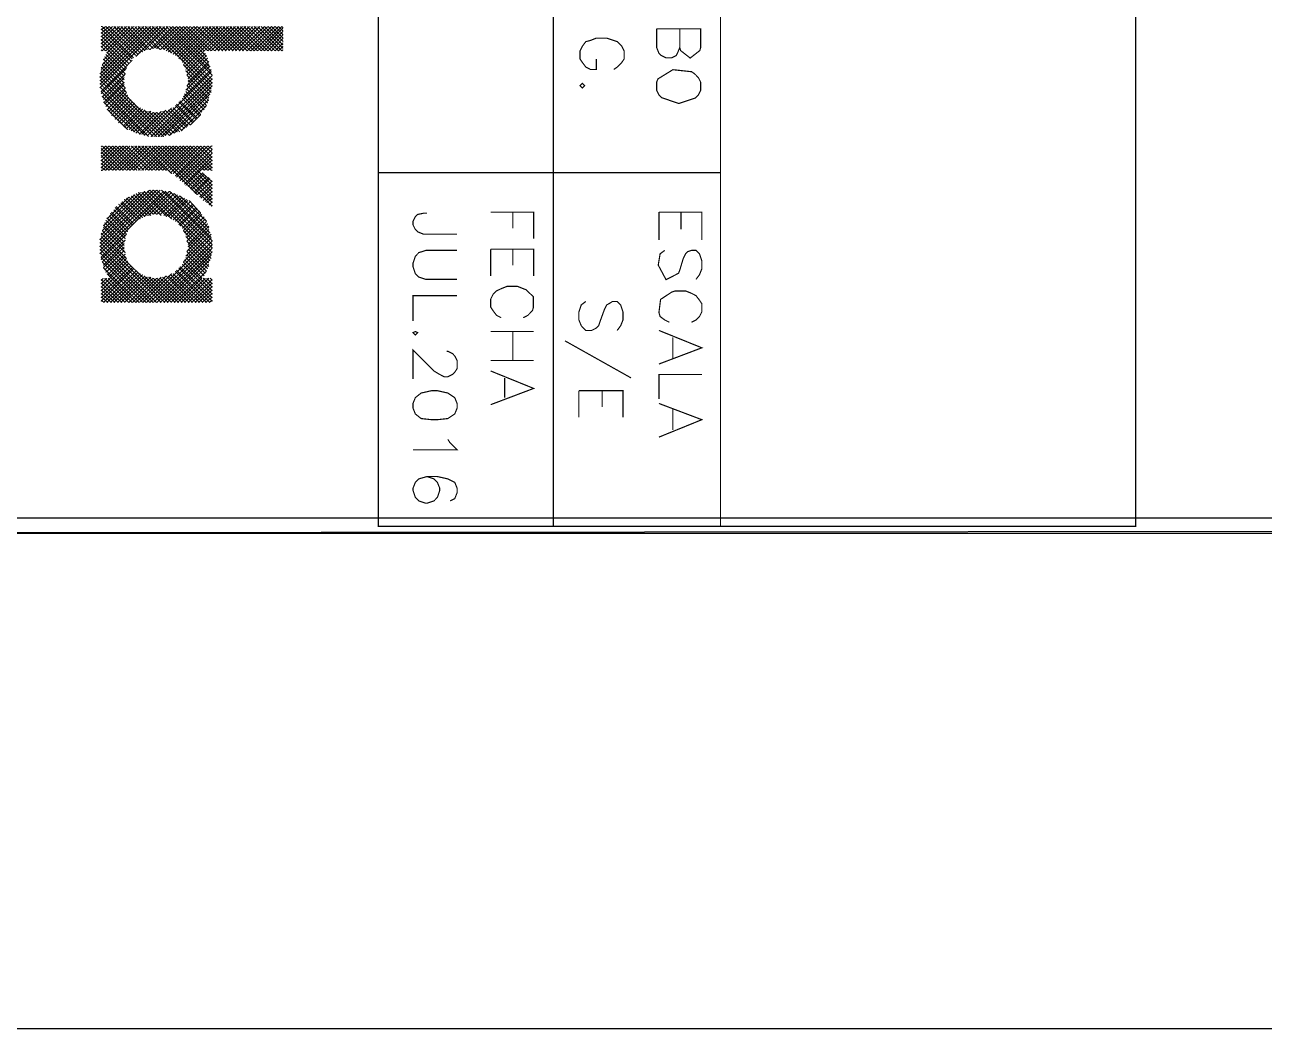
# Model space of a CAD drawing. Extents: x 0.1 to 11.6, y 0.2 to 16.4.
# Drawn here: x 1.014 to 1.904, y 0.187 to 0.909 of the extents above; entities that cross this region are included whole.
import ezdxf

# ---------------------------------------------------------------- set-up
doc = ezdxf.new("R2010")
doc.units = 0
doc.header["$MEASUREMENT"] = 0

msp = doc.modelspace()

# ---------------------------------------------------------------- linework, layer by layer
at = {"color": 0, "const_width": 0.000833}
for points in [[(0.125, 0.1875), (11.5667, 0.1875), (11.5667, 16.3633), (0.125, 16.3633), (0.125, 0.1875)], [(1.26752, 0.54834), (1.81168, 0.54834), (1.26752, 0.54834), (1.81168, 0.54834), (1.81168, 1.81581), (1.26752, 1.81581), (1.26752, 0.54834)], [(1.49918, 0.867458), (1.4975, 0.870822), (1.49501, 0.873318), (1.49268, 0.875), (1.47922, 0.876465), (1.46847, 0.869846), (1.4675, 0.867458), (1.4675, 0.861654), (1.46918, 0.85829), (1.47125, 0.856338), (1.4834, 0.85216), (1.4955, 0.856174), (1.4975, 0.85829), (1.49918, 0.861654), (1.49918, 0.867458)], [(1.41585, 0.864963), (1.41417, 0.866644), (1.41249, 0.864963), (1.41417, 0.863336), (1.41585, 0.864963)], [(1.29584, 0.6875), (1.29416, 0.688314), (1.29248, 0.6875), (1.29416, 0.685818), (1.29584, 0.6875)], [(1.32416, 0.636664), (1.32248, 0.640842), (1.31749, 0.644151), (1.31, 0.645833), (1.30583, 0.645833), (1.29834, 0.644151), (1.29416, 0.640842), (1.29248, 0.636664), (1.29248, 0.633301), (1.29416, 0.629124), (1.29834, 0.625814), (1.30583, 0.625), (1.31, 0.625), (1.31749, 0.625814), (1.32248, 0.629124), (1.32416, 0.633301), (1.32416, 0.636664)]]:
    msp.add_lwpolyline(points, close=True, dxfattribs=at)
for points in [[(1.26752, 11.3108), (1.26752, 0.54834)], [(1.39333, 0.54834), (1.39333, 1.81581)], [(1.51335, 0.54834), (1.51335, 1.81581)], [(1.06749, 0.873318), (1.10167, 0.907497)], [(1.06749, 0.870822), (1.10417, 0.907497)], [(1.06749, 0.868326), (1.10666, 0.907497)], [(1.06749, 0.865831), (1.10916, 0.907497)], [(1.06749, 0.863336), (1.11165, 0.907497)], [(1.06836, 0.907497), (1.06917, 0.907497)], [(1.06836, 0.905003), (1.07167, 0.907497)], [(1.06836, 0.902507), (1.07416, 0.907497)], [(1.06836, 0.899957), (1.07666, 0.907497)], [(1.06836, 0.897461), (1.07916, 0.907497)], [(1.06836, 0.894965), (1.08165, 0.907497)], [(1.06836, 0.892469), (1.08415, 0.907497)], [(1.06836, 0.876628), (1.09918, 0.907497)], [(1.06836, 0.905817), (1.09082, 0.884169)], [(1.06836, 0.903321), (1.09001, 0.882488)], [(1.06836, 0.900825), (1.08832, 0.880806)], [(1.06917, 0.907497), (1.09169, 0.884983)], [(1.06917, 0.889974), (1.08664, 0.907497)], [(1.06917, 0.879992), (1.09668, 0.907497)], [(1.06999, 0.883301), (1.09418, 0.907497)], [(1.07167, 0.907497), (1.09332, 0.886664)], [(1.07167, 0.889974), (1.08919, 0.907497)], [(1.07248, 0.888292), (1.09169, 0.907497)], [(1.07416, 0.907497), (1.095, 0.887478)], [(1.07747, 0.907497), (1.09668, 0.888346)], [(1.08002, 0.907497), (1.09831, 0.88916)], [(1.08252, 0.907497), (1.09999, 0.889974)], [(1.08502, 0.907497), (1.10167, 0.890842)], [(1.08751, 0.907497), (1.10335, 0.890842)], [(1.09001, 0.907497), (1.10585, 0.891656)], [(1.0925, 0.907497), (1.10834, 0.891656)], [(1.09332, 0.885796), (1.11415, 0.907497)], [(1.095, 0.907497), (1.11084, 0.890842)], [(1.09749, 0.907497), (1.11415, 0.890842)], [(1.09918, 0.889974), (1.11664, 0.907497)], [(1.09999, 0.907497), (1.11914, 0.888346)], [(1.10248, 0.907497), (1.14752, 0.862468)], [(1.10335, 0.890788), (1.12001, 0.907497)], [(1.10498, 0.907497), (1.14752, 0.865018)], [(1.10585, 0.891656), (1.1225, 0.907497)], [(1.10748, 0.907497), (1.14833, 0.866644)], [(1.10834, 0.891656), (1.125, 0.907497)], [(1.11003, 0.907497), (1.14833, 0.86914)], [(1.11084, 0.890788), (1.1275, 0.907497)], [(1.11252, 0.907497), (1.14833, 0.872504)], [(1.11334, 0.890788), (1.12999, 0.907497)], [(1.11502, 0.907497), (1.14752, 0.875)], [(1.11502, 0.889974), (1.13249, 0.907497)], [(1.11664, 0.88916), (1.13498, 0.907497)], [(1.11751, 0.907497), (1.14665, 0.87831)], [(1.11833, 0.888292), (1.13748, 0.907497)], [(1.12001, 0.907497), (1.14583, 0.881674)], [(1.12001, 0.887478), (1.13997, 0.907497)], [(1.12169, 0.886664), (1.14252, 0.907497)], [(1.1225, 0.907497), (1.14415, 0.885851)], [(1.12332, 0.885796), (1.14502, 0.907497)], [(1.12419, 0.884169), (1.14752, 0.907497)], [(1.125, 0.907497), (1.14252, 0.889974)], [(1.12581, 0.883301), (1.15001, 0.907497)], [(1.12668, 0.881619), (1.15251, 0.907497)], [(1.1275, 0.907497), (1.14502, 0.889974)], [(1.1275, 0.879992), (1.155, 0.907497)], [(1.12831, 0.87831), (1.1575, 0.907497)], [(1.12999, 0.907497), (1.14752, 0.889974)], [(1.13249, 0.907497), (1.15001, 0.889974)], [(1.13498, 0.907497), (1.15332, 0.889974)], [(1.13748, 0.907497), (1.15582, 0.889974)], [(1.14084, 0.907497), (1.15831, 0.889974)], [(1.14252, 0.889974), (1.15999, 0.907497)], [(1.14334, 0.907497), (1.16081, 0.889974)], [(1.14502, 0.889974), (1.16249, 0.907497)], [(1.14583, 0.907497), (1.16336, 0.889974)], [(1.14752, 0.889974), (1.16498, 0.907497)], [(1.14833, 0.907497), (1.16585, 0.889974)], [(1.15001, 0.889974), (1.16748, 0.907497)], [(1.15082, 0.907497), (1.16835, 0.889974)], [(1.15251, 0.889974), (1.16998, 0.907497)], [(1.15332, 0.907497), (1.17084, 0.889974)], [(1.155, 0.889974), (1.17247, 0.907497)], [(1.15582, 0.907497), (1.17334, 0.889974)], [(1.1575, 0.889974), (1.17502, 0.907497)], [(1.15831, 0.907497), (1.17584, 0.889974)], [(1.15999, 0.889974), (1.17752, 0.907497)], [(1.16081, 0.907497), (1.17833, 0.889974)], [(1.16249, 0.889974), (1.18001, 0.907497)], [(1.16336, 0.907497), (1.18083, 0.889974)], [(1.16498, 0.889974), (1.18251, 0.907497)], [(1.16585, 0.907497), (1.18332, 0.889974)], [(1.16748, 0.889974), (1.18582, 0.907497)], [(1.16835, 0.907497), (1.18582, 0.889974)], [(1.16998, 0.889974), (1.18831, 0.907497)], [(1.17084, 0.907497), (1.18831, 0.889974)], [(1.17334, 0.907497), (1.19081, 0.889974)], [(1.17334, 0.889974), (1.19081, 0.907497)], [(1.17584, 0.907497), (1.19336, 0.889974)], [(1.17584, 0.889974), (1.19331, 0.907497)], [(1.17833, 0.907497), (1.19586, 0.889974)], [(1.17833, 0.889974), (1.19586, 0.907497)], [(1.18083, 0.907497), (1.19835, 0.889974)], [(1.18083, 0.889974), (1.19835, 0.907497)], [(1.18332, 0.907497), (1.19916, 0.891656)], [(1.18332, 0.889974), (1.19916, 0.906629)], [(1.18582, 0.907497), (1.19916, 0.894151)], [(1.18582, 0.889974), (1.19916, 0.904135)], [(1.18831, 0.907497), (1.19916, 0.896647)], [(1.18831, 0.889974), (1.19916, 0.901639)], [(1.19081, 0.907497), (1.19916, 0.899143)], [(1.19081, 0.889974), (1.19916, 0.899143)], [(1.19336, 0.907497), (1.19916, 0.901639)], [(1.19586, 0.907497), (1.19916, 0.904135)], [(1.19835, 0.907497), (1.19916, 0.906629)], [(1.43668, 0.876628), (1.43918, 0.87831), (1.44249, 0.881674), (1.44417, 0.884169), (1.44417, 0.889974), (1.44249, 0.893337), (1.43918, 0.896647), (1.43164, 0.899143), (1.42415, 0.899143), (1.41997, 0.897461), (1.41667, 0.896647), (1.41417, 0.893337), (1.41249, 0.889974), (1.41249, 0.884169), (1.41417, 0.881674), (1.41667, 0.87831), (1.41997, 0.876628), (1.42415, 0.876628), (1.42415, 0.884169)], [(1.4675, 0.905817), (1.49918, 0.905817), (1.49918, 0.892469), (1.49858, 0.890246), (1.49164, 0.884819), (1.48469, 0.890246), (1.48415, 0.892469), (1.48415, 0.905817)], [(1.48415, 0.892469), (1.48247, 0.888292), (1.48167, 0.886664), (1.47835, 0.884983), (1.47418, 0.884983), (1.47081, 0.886664), (1.46918, 0.888292), (1.4675, 0.892469), (1.4675, 0.905817)], [(1.06836, 0.898329), (1.08751, 0.879178)], [(1.06836, 0.895833), (1.08664, 0.877496)], [(1.06836, 0.893337), (1.07167, 0.889974)], [(1.06836, 0.890842), (1.06917, 0.889974)], [(1.19331, 0.889974), (1.19916, 0.895833)], [(1.19586, 0.889974), (1.19916, 0.893337)], [(1.19835, 0.889974), (1.19916, 0.890842)], [(1.06836, 0.860786), (1.09082, 0.883301)], [(1.06999, 0.884169), (1.08502, 0.86914)], [(1.06999, 0.881674), (1.08502, 0.866644)], [(1.07086, 0.885851), (1.08502, 0.871636)], [(1.07167, 0.887478), (1.08583, 0.873318)], [(1.07248, 0.88916), (1.08583, 0.875814)], [(1.12918, 0.876628), (1.14252, 0.889974)], [(1.12999, 0.875), (1.14334, 0.888292)], [(1.12999, 0.87245), (1.14415, 0.886664)], [(1.13081, 0.869954), (1.14502, 0.884983)], [(1.13081, 0.867458), (1.14583, 0.882488)], [(1.06749, 0.874186), (1.11334, 0.828342)], [(1.06836, 0.87831), (1.08664, 0.859972)], [(1.06836, 0.859158), (1.08664, 0.877496)], [(1.06836, 0.875814), (1.11502, 0.829156)], [(1.06917, 0.879992), (1.08583, 0.863336)], [(1.06917, 0.856662), (1.08583, 0.873318)], [(1.10167, 0.829156), (1.14752, 0.875)], [(1.10417, 0.828288), (1.14833, 0.872504)], [(1.1275, 0.879992), (1.14752, 0.859972)], [(1.1275, 0.856662), (1.14752, 0.876628)], [(1.12918, 0.861654), (1.14665, 0.879124)], [(1.12918, 0.875814), (1.14665, 0.858344)], [(1.12999, 0.864963), (1.14583, 0.880806)], [(1.12999, 0.872504), (1.14583, 0.855849)], [(1.06749, 0.871636), (1.11084, 0.828342)], [(1.06749, 0.86914), (1.10834, 0.828342)], [(1.06749, 0.866644), (1.10585, 0.828342)], [(1.06749, 0.86415), (1.10248, 0.828342)], [(1.06999, 0.854981), (1.08502, 0.870822)], [(1.07086, 0.853299), (1.08502, 0.867458)], [(1.07086, 0.851671), (1.08502, 0.865831)], [(1.10666, 0.828342), (1.14833, 0.870008)], [(1.10916, 0.828342), (1.14833, 0.867458)], [(1.11165, 0.828342), (1.14833, 0.864963)], [(1.12999, 0.865018), (1.14415, 0.850803)], [(1.13086, 0.86914), (1.14583, 0.854167)], [(1.13086, 0.866644), (1.14502, 0.852485)], [(1.06836, 0.86084), (1.09999, 0.829156)], [(1.06917, 0.857476), (1.09668, 0.829969)], [(1.07167, 0.849989), (1.08583, 0.863336)], [(1.07335, 0.848307), (1.08583, 0.861654)], [(1.07416, 0.846625), (1.08664, 0.859972)], [(1.07498, 0.844997), (1.08751, 0.85829)], [(1.07585, 0.843317), (1.08832, 0.856662)], [(1.07747, 0.842503), (1.09001, 0.854981)], [(1.11415, 0.829156), (1.14752, 0.861654)], [(1.11751, 0.829156), (1.14665, 0.859158)], [(1.12082, 0.830838), (1.14583, 0.854981)], [(1.12668, 0.855849), (1.13916, 0.843317)], [(1.1275, 0.857476), (1.13997, 0.844185)], [(1.12831, 0.859158), (1.14084, 0.845811)], [(1.12918, 0.86084), (1.14252, 0.847493)], [(1.12999, 0.862468), (1.14334, 0.849175)], [(1.06999, 0.853353), (1.0925, 0.831651)], [(1.07248, 0.848307), (1.08751, 0.833333)], [(1.07834, 0.840821), (1.09082, 0.853299)], [(1.08002, 0.839953), (1.0925, 0.852485)], [(1.08084, 0.838325), (1.09332, 0.850803)], [(1.08252, 0.837457), (1.095, 0.849989)], [(1.08415, 0.835829), (1.09668, 0.849121)], [(1.08502, 0.834961), (1.09831, 0.848307)], [(1.08664, 0.834147), (1.09999, 0.847493)], [(1.08832, 0.833333), (1.10167, 0.846625)], [(1.09001, 0.832465), (1.10417, 0.846625)], [(1.09169, 0.831651), (1.10585, 0.845811)], [(1.09332, 0.830783), (1.10834, 0.845811)], [(1.09581, 0.829969), (1.11165, 0.846625)], [(1.09749, 0.829969), (1.11502, 0.847493)], [(1.09918, 0.829156), (1.11914, 0.849121)], [(1.09918, 0.847493), (1.11751, 0.829156)], [(1.10248, 0.846679), (1.11914, 0.829969)], [(1.10585, 0.845811), (1.12082, 0.830838)], [(1.10834, 0.845811), (1.12332, 0.831651)], [(1.11084, 0.845811), (1.125, 0.831651)], [(1.11252, 0.846679), (1.12668, 0.832519)], [(1.11502, 0.846679), (1.12831, 0.834147)], [(1.11664, 0.847493), (1.12999, 0.835015)], [(1.11833, 0.848307), (1.13086, 0.835829)], [(1.12001, 0.849175), (1.13249, 0.836643)], [(1.12169, 0.850803), (1.13417, 0.838325)], [(1.1225, 0.851671), (1.13498, 0.839139)], [(1.12419, 0.853353), (1.13666, 0.840821)], [(1.125, 0.854167), (1.13748, 0.841635)], [(1.12581, 0.832465), (1.14415, 0.850803)], [(1.13249, 0.836643), (1.13997, 0.844129)], [(1.06831, 0.820801), (1.06917, 0.821669)], [(1.06831, 0.818306), (1.07167, 0.821669)], [(1.06831, 0.81581), (1.07416, 0.821669)], [(1.06831, 0.810818), (1.07916, 0.821669)], [(1.06831, 0.805826), (1.08415, 0.821669)], [(1.06831, 0.808322), (1.08165, 0.821615)], [(1.06836, 0.813314), (1.07666, 0.821615)], [(1.06836, 0.819988), (1.08415, 0.804144)], [(1.06917, 0.821669), (1.08664, 0.804144)], [(1.06917, 0.804144), (1.08664, 0.821669)], [(1.07167, 0.821669), (1.08919, 0.804144)], [(1.07167, 0.804144), (1.08914, 0.821669)], [(1.07416, 0.821669), (1.09169, 0.804144)], [(1.07416, 0.804144), (1.09169, 0.821669)], [(1.07666, 0.821669), (1.09418, 0.804144)], [(1.07666, 0.804144), (1.09418, 0.821669)], [(1.07916, 0.821669), (1.09668, 0.804144)], [(1.07916, 0.804144), (1.09668, 0.821669)], [(1.08165, 0.821669), (1.09918, 0.804144)], [(1.08165, 0.804144), (1.09918, 0.821669)], [(1.08415, 0.821669), (1.10248, 0.804144)], [(1.08415, 0.804144), (1.10167, 0.821669)], [(1.08664, 0.821669), (1.10498, 0.804144)], [(1.08664, 0.804144), (1.10417, 0.821669)], [(1.08914, 0.804144), (1.10748, 0.821669)], [(1.09001, 0.821669), (1.10748, 0.804144)], [(1.09169, 0.804144), (1.10997, 0.821669)], [(1.0925, 0.821669), (1.11003, 0.804144)], [(1.095, 0.821669), (1.11252, 0.804144)], [(1.095, 0.804144), (1.11252, 0.821669)], [(1.09749, 0.821669), (1.11502, 0.804144)], [(1.09749, 0.804144), (1.11502, 0.821669)], [(1.09999, 0.821669), (1.11914, 0.80165)], [(1.09999, 0.804144), (1.11751, 0.821669)], [(1.10248, 0.821669), (1.13748, 0.786675)], [(1.10248, 0.804144), (1.12001, 0.821669)], [(1.10498, 0.821669), (1.14833, 0.778321)], [(1.10498, 0.804144), (1.1225, 0.821669)], [(1.10748, 0.821669), (1.14833, 0.780817)], [(1.10748, 0.804144), (1.125, 0.821669)], [(1.10997, 0.804144), (1.1275, 0.821669)], [(1.11003, 0.821669), (1.14833, 0.783311)], [(1.11252, 0.821669), (1.14833, 0.785807)], [(1.11252, 0.804144), (1.12999, 0.821669)], [(1.11502, 0.821669), (1.14833, 0.788303)], [(1.11502, 0.804144), (1.13249, 0.821669)], [(1.11751, 0.821669), (1.14833, 0.790853)], [(1.11751, 0.804144), (1.13498, 0.821669)], [(1.11833, 0.802463), (1.13748, 0.821669)], [(1.12001, 0.821669), (1.14833, 0.793349)], [(1.12001, 0.80165), (1.13997, 0.821669)], [(1.12169, 0.799968), (1.14252, 0.821669)], [(1.1225, 0.821669), (1.13997, 0.804144)], [(1.1225, 0.799154), (1.14502, 0.821669)], [(1.12419, 0.79834), (1.14752, 0.821669)], [(1.125, 0.821669), (1.14252, 0.804144)], [(1.125, 0.796658), (1.14833, 0.819174)], [(1.1275, 0.821669), (1.14502, 0.804144)], [(1.12999, 0.821669), (1.14752, 0.804144)], [(1.13249, 0.821669), (1.14833, 0.805826)], [(1.13498, 0.821669), (1.14833, 0.808322)], [(1.13748, 0.821669), (1.14833, 0.810818)], [(1.13997, 0.821669), (1.14833, 0.813314)], [(1.14252, 0.821669), (1.14833, 0.816678)], [(1.14502, 0.821669), (1.14833, 0.819174)], [(1.14752, 0.821669), (1.14833, 0.821669)], [(1.06836, 0.817492), (1.08165, 0.804144)], [(1.06836, 0.814996), (1.07916, 0.804144)], [(1.06836, 0.811686), (1.07666, 0.804144)], [(1.12668, 0.795844), (1.14833, 0.816678)], [(1.12831, 0.794162), (1.14833, 0.814128)], [(1.13997, 0.804144), (1.14833, 0.811632)], [(1.06836, 0.80919), (1.07416, 0.804144)], [(1.06836, 0.80664), (1.07167, 0.804144)], [(1.06836, 0.804144), (1.06917, 0.804144)], [(1.12918, 0.793294), (1.13997, 0.804144)], [(1.13081, 0.792481), (1.14166, 0.802463)], [(1.13249, 0.790799), (1.14252, 0.80165)], [(1.14166, 0.80165), (1.14833, 0.795844)], [(1.14252, 0.804144), (1.14833, 0.809136)], [(1.14502, 0.804144), (1.14833, 0.80664)], [(1.14752, 0.804144), (1.14833, 0.804144)], [(1.51335, 0.802463), (1.26752, 0.802463)], [(1.13336, 0.789985), (1.14415, 0.799968)], [(1.13498, 0.788303), (1.14583, 0.799154)], [(1.13585, 0.787489), (1.14665, 0.79834)], [(1.13748, 0.786675), (1.14833, 0.796658)], [(1.13916, 0.784993), (1.14833, 0.794162)], [(1.06749, 0.754178), (1.10335, 0.789985)], [(1.06749, 0.751628), (1.10585, 0.789985)], [(1.06749, 0.749132), (1.10834, 0.789985)], [(1.06749, 0.746636), (1.11084, 0.789985)], [(1.06749, 0.74414), (1.11334, 0.789171)], [(1.06831, 0.757488), (1.09999, 0.789171)], [(1.06917, 0.760796), (1.09668, 0.788303)], [(1.06999, 0.76416), (1.0925, 0.786675)], [(1.07248, 0.769151), (1.08832, 0.784993)], [(1.08502, 0.783311), (1.09831, 0.770019)], [(1.08664, 0.784179), (1.09999, 0.770833)], [(1.08832, 0.784993), (1.10167, 0.771647)], [(1.09001, 0.785807), (1.10417, 0.771647)], [(1.09169, 0.765842), (1.11502, 0.789171)], [(1.09169, 0.786675), (1.10585, 0.772515)], [(1.09332, 0.787489), (1.10834, 0.772515)], [(1.095, 0.788357), (1.11165, 0.771647)], [(1.09749, 0.788357), (1.11502, 0.771647)], [(1.09918, 0.789171), (1.11914, 0.769151)], [(1.09918, 0.770833), (1.11751, 0.789171)], [(1.10167, 0.789171), (1.14752, 0.743326)], [(1.10248, 0.771647), (1.11914, 0.788303)], [(1.10335, 0.789985), (1.14752, 0.745822)], [(1.10585, 0.789985), (1.14833, 0.748318)], [(1.10585, 0.772461), (1.12082, 0.787489)], [(1.10834, 0.789985), (1.14833, 0.750814)], [(1.10834, 0.772461), (1.12332, 0.786675)], [(1.11084, 0.772461), (1.125, 0.785807)], [(1.11165, 0.789985), (1.14833, 0.75331)], [(1.11334, 0.771647), (1.12668, 0.784993)], [(1.11415, 0.789171), (1.14752, 0.755806)], [(1.11502, 0.770833), (1.12831, 0.784179)], [(1.11664, 0.770833), (1.12999, 0.783311)], [(1.11751, 0.789171), (1.14665, 0.759169)], [(1.12082, 0.787489), (1.14583, 0.762478)], [(1.125, 0.785807), (1.14415, 0.767524)], [(1.13997, 0.784179), (1.14833, 0.791667)], [(1.14166, 0.782497), (1.14833, 0.789171)], [(1.14334, 0.781629), (1.14833, 0.786675)], [(1.14415, 0.780817), (1.14833, 0.784179)], [(1.07747, 0.775825), (1.09001, 0.763346)], [(1.07834, 0.777507), (1.09082, 0.764974)], [(1.07916, 0.778321), (1.09169, 0.765842)], [(1.08084, 0.780003), (1.09332, 0.767524)], [(1.08252, 0.780817), (1.095, 0.768338)], [(1.08333, 0.781685), (1.09668, 0.769151)], [(1.11833, 0.769965), (1.13081, 0.782497)], [(1.12001, 0.768338), (1.13249, 0.781629)], [(1.12169, 0.767469), (1.13417, 0.780003)], [(1.12332, 0.766656), (1.13498, 0.779135)], [(1.12419, 0.764974), (1.13666, 0.777507)], [(1.125, 0.76416), (1.13748, 0.776639)], [(1.12668, 0.762478), (1.13916, 0.775011)], [(1.13167, 0.782497), (1.13997, 0.773329)], [(1.14583, 0.779135), (1.14833, 0.781685)], [(1.14752, 0.778321), (1.14833, 0.779135)], [(1.06831, 0.741644), (1.09169, 0.765842)], [(1.07086, 0.766656), (1.08502, 0.752496)], [(1.07167, 0.768338), (1.08583, 0.754992)], [(1.07248, 0.770019), (1.08583, 0.756674)], [(1.07416, 0.771647), (1.08664, 0.758356)], [(1.07498, 0.773329), (1.08751, 0.759983)], [(1.07585, 0.774143), (1.08832, 0.761664)], [(1.1275, 0.760851), (1.13997, 0.773329)], [(1.12831, 0.759169), (1.14084, 0.772515)], [(1.12918, 0.757488), (1.14252, 0.770833)], [(1.12999, 0.755806), (1.14334, 0.769151)], [(1.12999, 0.75331), (1.14415, 0.767469)], [(1.13081, 0.750814), (1.14502, 0.765842)], [(1.32416, 0.758301), (1.30002, 0.758301), (1.29584, 0.759983), (1.29416, 0.761664), (1.29248, 0.764974), (1.29248, 0.767469), (1.29416, 0.770833), (1.29584, 0.772461), (1.30002, 0.773329), (1.30252, 0.773329)], [(1.34831, 0.774143), (1.37918, 0.774143), (1.37918, 0.754992)], [(1.36415, 0.774143), (1.36415, 0.762478)], [(1.46918, 0.774143), (1.5, 0.774143), (1.5, 0.754178)], [(1.46918, 0.774143), (1.46918, 0.754178)], [(1.48503, 0.774143), (1.48503, 0.761664)], [(1.06831, 0.739963), (1.08664, 0.758301)], [(1.06836, 0.759169), (1.08664, 0.740831)], [(1.06836, 0.756674), (1.11664, 0.709147)], [(1.06917, 0.760851), (1.08583, 0.745008)], [(1.06999, 0.764974), (1.08502, 0.75)], [(1.06999, 0.763346), (1.08502, 0.747504)], [(1.1275, 0.760851), (1.14752, 0.740831)], [(1.1275, 0.738336), (1.14752, 0.758301)], [(1.12918, 0.742512), (1.14665, 0.759983)], [(1.12918, 0.756674), (1.14665, 0.73915)], [(1.12999, 0.745822), (1.14583, 0.761664)], [(1.13081, 0.749132), (1.14583, 0.76416)], [(1.06749, 0.754992), (1.11415, 0.709147)], [(1.06749, 0.752496), (1.11165, 0.709147)], [(1.06749, 0.75), (1.10834, 0.709147)], [(1.06917, 0.738336), (1.08583, 0.754178)], [(1.06999, 0.73584), (1.08502, 0.751682)], [(1.06999, 0.734158), (1.08502, 0.749132)], [(1.10086, 0.709147), (1.14752, 0.755806)], [(1.10335, 0.709147), (1.14833, 0.75331)], [(1.10585, 0.709147), (1.14833, 0.750814)], [(1.10834, 0.709147), (1.14833, 0.748318)], [(1.12999, 0.75331), (1.14583, 0.737522)], [(1.13086, 0.75), (1.14583, 0.735026)], [(1.06749, 0.747504), (1.10585, 0.709147)], [(1.06749, 0.745008), (1.10335, 0.709147)], [(1.06831, 0.719997), (1.08751, 0.73915)], [(1.06836, 0.741644), (1.10086, 0.709147)], [(1.07086, 0.732476), (1.08502, 0.746636)], [(1.07167, 0.730794), (1.08583, 0.74414)], [(1.07335, 0.729167), (1.08583, 0.742512)], [(1.07416, 0.727485), (1.08664, 0.740831)], [(1.11084, 0.709147), (1.14833, 0.745822)], [(1.11334, 0.709147), (1.14752, 0.743326)], [(1.11583, 0.709147), (1.14665, 0.740018)], [(1.12831, 0.740018), (1.14084, 0.726671)], [(1.12918, 0.741644), (1.14252, 0.728353)], [(1.12999, 0.745822), (1.14415, 0.731662)], [(1.12999, 0.743326), (1.14334, 0.729981)], [(1.13086, 0.747504), (1.14502, 0.733344)], [(1.32416, 0.746636), (1.30165, 0.746636), (1.29666, 0.745008), (1.29416, 0.742458), (1.29248, 0.737468), (1.29248, 0.734972), (1.29416, 0.729981), (1.29666, 0.727485), (1.30165, 0.725803), (1.32416, 0.725803)], [(1.34831, 0.747504), (1.37918, 0.747504), (1.37918, 0.728299)], [(1.34831, 0.747504), (1.34831, 0.728299)], [(1.36415, 0.747504), (1.36415, 0.73584)], [(1.49582, 0.725803), (1.49832, 0.729167), (1.5, 0.733344), (1.5, 0.73915), (1.49832, 0.74414), (1.49582, 0.746636), (1.49251, 0.746636), (1.49001, 0.745822), (1.48833, 0.74414), (1.48665, 0.740831), (1.48415, 0.732476), (1.48324, 0.730197), (1.47428, 0.725586), (1.46869, 0.736057), (1.46918, 0.73915), (1.47, 0.74414), (1.47331, 0.746636)], [(1.06831, 0.717503), (1.08832, 0.737468)], [(1.06831, 0.715007), (1.09001, 0.73584)], [(1.06831, 0.712511), (1.09082, 0.734158)], [(1.06831, 0.710015), (1.09169, 0.733344)], [(1.06917, 0.738336), (1.09831, 0.709147)], [(1.06999, 0.734158), (1.09581, 0.709147)], [(1.06999, 0.709147), (1.09332, 0.731662)], [(1.07248, 0.709147), (1.095, 0.730849)], [(1.07248, 0.729981), (1.09332, 0.709147)], [(1.07498, 0.709147), (1.09668, 0.729981)], [(1.09831, 0.709147), (1.11914, 0.729981)], [(1.11833, 0.709147), (1.14583, 0.736654)], [(1.12001, 0.729981), (1.14166, 0.709147)], [(1.12082, 0.709147), (1.14415, 0.731662)], [(1.12169, 0.731662), (1.14415, 0.709147)], [(1.1225, 0.732476), (1.14665, 0.709147)], [(1.12419, 0.734158), (1.14833, 0.710015)], [(1.125, 0.734972), (1.14833, 0.712511)], [(1.12668, 0.736654), (1.14833, 0.715007)], [(1.1275, 0.738336), (1.14833, 0.717503)], [(1.06831, 0.724989), (1.06999, 0.726671)], [(1.06831, 0.722493), (1.07248, 0.726671)], [(1.06836, 0.725803), (1.08583, 0.709147)], [(1.06836, 0.723307), (1.08333, 0.709147)], [(1.07086, 0.726671), (1.08832, 0.709147)], [(1.07335, 0.726671), (1.09082, 0.709147)], [(1.07747, 0.709147), (1.09831, 0.729167)], [(1.08002, 0.709147), (1.09999, 0.728299)], [(1.08252, 0.709147), (1.10167, 0.727485)], [(1.08502, 0.709147), (1.10417, 0.727485)], [(1.08832, 0.709147), (1.10585, 0.726671)], [(1.09082, 0.709147), (1.10834, 0.726671)], [(1.09332, 0.709147), (1.11165, 0.727485)], [(1.09581, 0.709147), (1.11502, 0.728299)], [(1.09918, 0.728353), (1.11914, 0.709147)], [(1.10248, 0.727485), (1.12169, 0.709147)], [(1.10585, 0.726671), (1.12419, 0.709147)], [(1.10834, 0.726671), (1.12668, 0.709147)], [(1.11084, 0.726671), (1.12918, 0.709147)], [(1.11252, 0.727485), (1.13167, 0.709147)], [(1.11502, 0.728353), (1.13417, 0.709147)], [(1.11664, 0.728353), (1.13666, 0.709147)], [(1.11833, 0.729167), (1.13916, 0.709147)], [(1.12332, 0.709147), (1.14084, 0.726671)], [(1.12581, 0.709147), (1.14334, 0.726671)], [(1.12831, 0.709147), (1.14583, 0.726671)], [(1.13081, 0.709147), (1.14833, 0.725803)], [(1.13336, 0.709147), (1.14833, 0.723307)], [(1.14166, 0.726671), (1.14833, 0.719997)], [(1.14415, 0.726671), (1.14833, 0.722493)], [(1.14665, 0.726671), (1.14833, 0.724989)], [(1.06836, 0.720811), (1.08084, 0.709147)], [(1.06836, 0.718317), (1.07834, 0.709147)], [(1.06836, 0.715821), (1.07585, 0.709147)], [(1.06836, 0.713325), (1.07335, 0.709147)], [(1.13585, 0.709147), (1.14833, 0.720811)], [(1.13835, 0.709147), (1.14833, 0.718317)], [(1.14084, 0.709147), (1.14833, 0.715821)], [(1.14334, 0.709147), (1.14833, 0.713325)], [(1.32416, 0.714139), (1.29248, 0.714139), (1.29248, 0.695801)], [(1.37169, 0.698296), (1.375, 0.699978), (1.37831, 0.703342), (1.37891, 0.705513), (1.37891, 0.713379), (1.37364, 0.718425), (1.37169, 0.719129), (1.36751, 0.720811), (1.36003, 0.720811), (1.35585, 0.719129), (1.35248, 0.717503), (1.34999, 0.715007), (1.34831, 0.711643), (1.34831, 0.705838), (1.34999, 0.703342), (1.35248, 0.699978), (1.35585, 0.698296)], [(1.49251, 0.694988), (1.49582, 0.696669), (1.49832, 0.699164), (1.5, 0.702474), (1.5, 0.708333), (1.49832, 0.710829), (1.49582, 0.714139), (1.49251, 0.715821), (1.48833, 0.717503), (1.48085, 0.717503), (1.47831, 0.716635), (1.47037, 0.711426), (1.46918, 0.701986), (1.47, 0.699164), (1.47331, 0.696669), (1.47667, 0.694988)], [(1.06836, 0.710829), (1.07086, 0.709147)], [(1.14583, 0.709147), (1.14833, 0.710829)], [(1.43918, 0.689128), (1.44168, 0.692492), (1.44336, 0.696669), (1.44336, 0.702474), (1.44168, 0.707465), (1.43918, 0.709961), (1.43582, 0.709961), (1.43332, 0.708333), (1.43164, 0.707465), (1.43001, 0.704156), (1.42665, 0.694988), (1.42583, 0.692492), (1.42415, 0.69081), (1.42085, 0.689128), (1.41667, 0.689128), (1.41336, 0.692492), (1.41168, 0.696669), (1.41168, 0.702474), (1.41336, 0.707465), (1.41667, 0.709961)], [(1.37918, 0.688314), (1.34831, 0.688314)], [(1.36415, 0.688314), (1.36415, 0.667481)], [(1.46918, 0.689128), (1.5, 0.67665), (1.46918, 0.664985)], [(1.44917, 0.655003), (1.40169, 0.68164)], [(1.47917, 0.684136), (1.47917, 0.669162)], [(1.31668, 0.674154), (1.31749, 0.674154), (1.32086, 0.672472), (1.32248, 0.67079), (1.32416, 0.667481), (1.32416, 0.661675), (1.32248, 0.659125), (1.32086, 0.657497), (1.31749, 0.655817), (1.315, 0.655817), (1.31169, 0.657497), (1.30751, 0.659993), (1.29248, 0.674968), (1.29248, 0.654135)], [(1.37918, 0.667481), (1.34831, 0.667481)], [(1.34831, 0.659993), (1.37918, 0.647461), (1.34831, 0.635796)], [(1.35834, 0.655003), (1.35834, 0.640842)], [(1.5, 0.657497), (1.46918, 0.657497), (1.46918, 0.639974)], [(1.41168, 0.645833), (1.44336, 0.645833), (1.44336, 0.626628)], [(1.41168, 0.645833), (1.41168, 0.626628)], [(1.42833, 0.645833), (1.42833, 0.634169)], [(1.46918, 0.636664), (1.5, 0.625), (1.46918, 0.612468)], [(1.47917, 0.632488), (1.47917, 0.617512)], [(1.31749, 0.61084), (1.31917, 0.60829), (1.32416, 0.603299), (1.29248, 0.603299)], [(1.31917, 0.566624), (1.32248, 0.568306), (1.32416, 0.572483), (1.32416, 0.575792), (1.32248, 0.579969), (1.31749, 0.582465), (1.31, 0.584147), (1.30252, 0.584147), (1.29666, 0.582465), (1.29416, 0.579969), (1.29248, 0.575792), (1.29248, 0.574164), (1.29416, 0.569174), (1.29666, 0.566624), (1.30165, 0.564996), (1.30252, 0.564996), (1.30751, 0.566624), (1.31, 0.569174), (1.31169, 0.574164), (1.31169, 0.575792), (1.31, 0.579969), (1.30751, 0.582465), (1.30252, 0.584147)]]:
    msp.add_lwpolyline(points, dxfattribs=at)
at = {"color": 0}
for points in [[(0.401693, 0.554144), (0.391656, 0.543294), (11.29, 0.554144)], [(0.391656, 0.543294), (11.29, 0.554144), (11.3, 0.543294)]]:
    msp.add_lwpolyline(points, close=True, dxfattribs=at)

doc.saveas('drawing.dxf')
